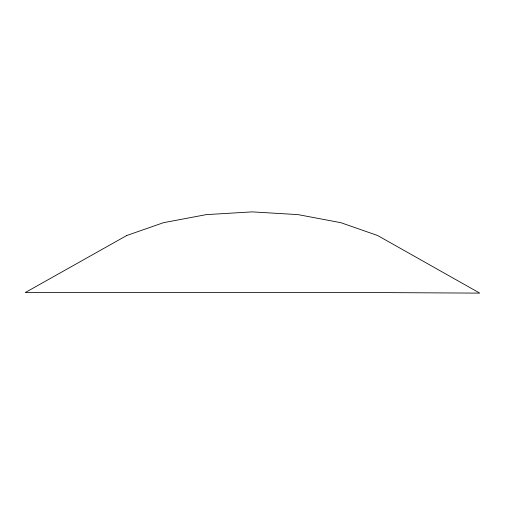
<?xml version="1.0" encoding="UTF-8"?>
<svg xmlns="http://www.w3.org/2000/svg" width="505" height="505" viewBox="0 0 505 505"><rect width="100%" height="100%" fill="white"/><g stroke="black" fill="none" stroke-linecap="round" stroke-linejoin="round"><path stroke-width="0.76" d="M126.755 235.507L25.25 292.559L377.607 292.559L479.75 293.121L377.607 235.507L340.875 222.686L298.089 214.625L252.184 211.879L206.274 214.625L163.487 222.686L126.755 235.507"/></g></svg>
